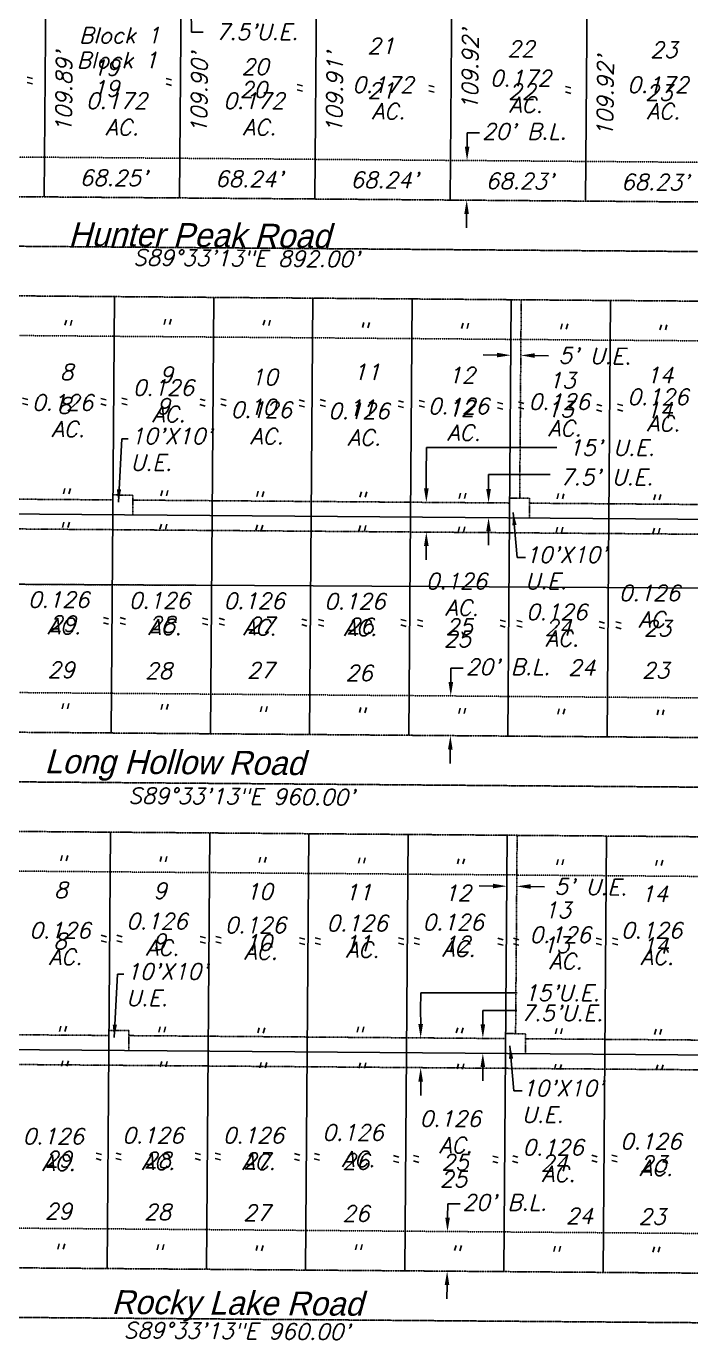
# Model space of a CAD drawing. Header units: feet. Extents: x 2327405 to 2393004, y 6977726 to 7089689.
# Drawn here: x 2343180 to 2343515, y 7043624 to 7044286 of the extents above; entities that cross this region are included whole.
import ezdxf
from ezdxf.enums import TextEntityAlignment as Align

# ---------------------------------------------------------------- set-up
doc = ezdxf.new("R2010")
doc.units = ezdxf.units.FT
doc.header["$MEASUREMENT"] = 0
for name, pattern in [('BNDRY50', [0.9375, 0.5, -0.0625, 0.0625, -0.0625, 0.0625, -0.0625, 0.0625, -0.0625]), ('CNTR50', [0.9, 0.75, -0.05, 0.05, -0.05]), ('DEMO12', [0.09375, 0.03125, -0.0625]), ('HIDN50', [0.1875, 0.125, -0.0625]), ('PHNTM33', [1.16, 0.66, -0.1, 0.1, -0.1, 0.1, -0.1])]:
    doc.linetypes.add(name, pattern=pattern)
doc.layers.get('0').update_dxf_attribs({"linetype": 'CONTINUOUS'})
doc.layers.get('Defpoints').update_dxf_attribs({"color": 249, "linetype": 'CONTINUOUS'})
for name, color, linetype in [('p-bl', 3, 'DEMO12'), ('p-cl', 7, 'CNTR50'), ('p-ease', 2, 'HIDN50'), ('p-ease-text', 2, 'CONTINUOUS'), ('p-lot 100 1B', 2, 'CONTINUOUS'), ('p-lot 1B', 4, 'CONTINUOUS'), ('p-lot text', 2, 'CONTINUOUS'), ('p-row', 5, 'PHNTM33'), ('p-street bearings', 6, 'CONTINUOUS'), ('p-street names', 3, 'CONTINUOUS'), ('s-easement-txt', 2, 'CONTINUOUS'), ('s-survey-abs', 252, 'CONTINUOUS'), ('TEXT', 2, 'CONTINUOUS')]:
    doc.layers.add(name, color=color, linetype=linetype)
doc.styles.add('LS60', font='simplex.shx', dxfattribs={"oblique": 15, "height": 3})
doc.styles.add('LS80', font='simplex.shx', dxfattribs={"oblique": 15, "height": 8})
doc.styles.add('TB', font='tb-ld.shx', dxfattribs={"oblique": 15, "height": 1.377953})
doc.dimstyles.new('p-dim', dxfattribs={"dimtxt": 4, "dimasz": 6.5, "dimexe": 0.18, "dimexo": 0.0625, "dimgap": 0.09, "dimtad": 0, "dimzin": 0, "dimdsep": 46, "dimtxsty": 'LS60', "dimcen": 0, "dimse1": 1, "dimse2": 1, "dimclrd": 256, "dimclre": 256, "dimclrt": 256, "dimadec": 0, "dimazin": 0, "dimtfac": 1, "dimtofl": 0, "dimtmove": 2, "dimatfit": 3, "dimfxl": 0, "dimtolj": 1, "dimtzin": 0, "dimarcsym": 0})
doc.dimstyles.new('p-dims', dxfattribs={"dimtxt": 8, "dimasz": 7, "dimexe": 0.18, "dimexo": 0.0625, "dimgap": 0.09, "dimtad": 0, "dimzin": 0, "dimdsep": 46, "dimtxsty": 'LS80', "dimcen": 0, "dimse1": 1, "dimse2": 1, "dimclrd": 256, "dimclre": 256, "dimclrt": 256, "dimadec": 0, "dimazin": 0, "dimtfac": 1, "dimtofl": 0, "dimtmove": 2, "dimatfit": 3, "dimfxl": 0, "dimtolj": 1, "dimtzin": 0, "dimarcsym": 0})

# ---------------------------------------------------------------- blocks, each defined once
blk = doc.blocks.new('2005042-10b')
at = {"layer": 's-survey-abs'}
blk.add_line((2343265.07253, 7044004.33589), (2339813.09966, 7044023.75024), dxfattribs=at)
blk.add_lwpolyline([(2343265.07253, 7044004.33589), (2344536.34712, 7043997.18608)], dxfattribs=at)
blk = doc.blocks.new('*D41')
at = {"layer": 'Defpoints', "color": 0}
for p in [(2343423.97, 7044121.44), (2343428.96, 7044120.25), (2343428.97, 7044121.37)]:
    blk.add_point(p, dxfattribs=at)
at = {"layer": 's-easement-txt', "lineweight": -2}
for p, q in [((2343416.96, 7044120.4), (2343409.96, 7044120.5)), ((2343435.96, 7044120.15), (2343442.95, 7044120.06))]:
    blk.add_line(p, q, dxfattribs=at)
at = {"layer": 's-easement-txt'}
for points in [[(2343416.97, 7044121.57), (2343416.94, 7044119.24), (2343423.96, 7044120.31)], [(2343435.97, 7044121.32), (2343435.94, 7044118.99), (2343428.96, 7044120.25)]]:
    blk.add_solid(points, dxfattribs=at)
at = {"layer": 's-easement-txt', "insert": (2343466.32, 7044120.01), "char_height": 8, "attachment_point": 5, "rotation": 359.24608, "style": 'LS80'}
blk.add_mtext("\\A1;5' U.E.", dxfattribs=at)
blk = doc.blocks.new('*D45')
at = {"layer": 'Defpoints', "color": 0}
for p in [(2343421.92, 7043853.75), (2343426.92, 7043853.69), (2343426.9, 7043852.56)]:
    blk.add_point(p, dxfattribs=at)
at = {"layer": 's-easement-txt', "lineweight": -2}
for p, q in [((2343414.9, 7043852.72), (2343407.9, 7043852.81)), ((2343433.9, 7043852.47), (2343440.9, 7043852.38))]:
    blk.add_line(p, q, dxfattribs=at)
at = {"layer": 's-easement-txt'}
for points in [[(2343414.92, 7043853.89), (2343414.89, 7043851.55), (2343421.9, 7043852.63)], [(2343433.92, 7043853.64), (2343433.88, 7043851.3), (2343426.9, 7043852.56)]]:
    blk.add_solid(points, dxfattribs=at)
at = {"layer": 's-easement-txt', "insert": (2343464.27, 7043852.33), "char_height": 8, "attachment_point": 5, "rotation": 359.24608, "style": 'LS80'}
blk.add_mtext("\\A1;5' U.E.", dxfattribs=at)

msp = doc.modelspace()

# ---------------------------------------------------------------- linework, layer by layer
at = {"layer": 'p-bl'}
for p, q in [((2343690.27124, 7044216.24259), (2342847.49683, 7044222.80744)), ((2343719.0152, 7044126.01595), (2342829.04219, 7044132.94846)), ((2343717.63315, 7043946.02126), (2342827.66014, 7043952.95377)), ((2343716.94212, 7043856.02391), (2342826.96911, 7043862.95642)), ((2343715.56006, 7043676.02922), (2342825.58706, 7043682.96172))]:
    msp.add_line(p, q, dxfattribs=at)
at = {"layer": 'p-cl'}
for p, q in [((2343720.36447, 7044171.00681), (2342828.39152, 7044177.9549)), ((2343752.28657, 7043900.74996), (2342792.31569, 7043908.22772)), ((2344071.76738, 7043628.25315), (2342790.24261, 7043638.23568))]:
    msp.add_line(p, q, dxfattribs=at)
at = {"layer": 'p-ease'}
for p, q in [((2343428.40975, 7044048.27722), (2343429.17756, 7044148.27483)), ((2343223.39677, 7044047.37411), (2343123.39981, 7044048.15304)), ((2343233.41566, 7044049.79614), (2343223.41597, 7044049.87403)), ((2343233.33888, 7044039.79643), (2343233.41566, 7044049.79614)), ((2343423.39071, 7044045.81624), (2343233.39647, 7044047.29621)), ((2343433.4096, 7044048.23827), (2343423.4099, 7044048.31617)), ((2343433.33282, 7044038.23857), (2343433.4096, 7044048.23827)), ((2343623.38464, 7044044.25837), (2343433.3904, 7044045.73835)), ((2343723.26644, 7044028.47988), (2342823.29373, 7044035.49028)), ((2343426.33667, 7043778.28518), (2343427.10448, 7043878.28279)), ((2343221.32369, 7043777.38206), (2343121.32672, 7043778.161)), ((2343231.34258, 7043779.8041), (2343221.34289, 7043779.88199)), ((2343231.2658, 7043769.80439), (2343231.34258, 7043779.8041)), ((2343421.31762, 7043775.8242), (2343231.32339, 7043777.30417)), ((2343431.33652, 7043778.24623), (2343421.33682, 7043778.32412)), ((2343431.25973, 7043768.24652), (2343431.33652, 7043778.24623)), ((2343621.31156, 7043774.26633), (2343431.31732, 7043775.7463)), ((2343721.19335, 7043758.48784), (2342876.21898, 7043765.06983))]:
    msp.add_line(p, q, dxfattribs=at)
at = {"layer": 'p-ease-text'}
for p, q in [((2343262.84661, 7044294.57455), (2343262.94964, 7044283.23271)), ((2343262.94964, 7044283.23271), (2343268.76126, 7044283.23271)), ((2343401.90916, 7044225.48902), (2343401.96747, 7044232.48877)), ((2343401.96747, 7044232.48877), (2343408.19336, 7044232.48877)), ((2343401.62593, 7044191.49019), (2343401.56762, 7044184.49044)), ((2343381.31964, 7044060.14393), (2343381.39204, 7044073.77245)), ((2343447.16867, 7044073.77245), (2343381.39204, 7044073.77245)), ((2343381.32121, 7044053.14393), (2343381.31964, 7044060.14393)), ((2343412.70088, 7044052.89947), (2343412.66774, 7044060.16112)), ((2343412.66774, 7044060.16112), (2343443.83387, 7044060.16112)), ((2343412.68398, 7044031.48496), (2343412.68858, 7044024.48496)), ((2343381.32601, 7044024.14346), (2343381.32758, 7044017.14346)), ((2343393.68601, 7043955.54488), (2343393.74432, 7043962.54464)), ((2343393.74432, 7043962.54464), (2343399.97021, 7043962.54464)), ((2343393.40279, 7043921.54606), (2343393.34448, 7043914.5463)), ((2343378.47173, 7043790.15792), (2343378.50793, 7043798.84724)), ((2343427.10715, 7043798.84724), (2343378.50793, 7043798.84724)), ((2343378.47329, 7043783.15792), (2343378.47173, 7043790.15792)), ((2343409.82442, 7043782.99919), (2343409.81982, 7043789.99919)), ((2343409.81982, 7043789.99919), (2343427.02644, 7043789.99919)), ((2343409.80588, 7043761.49919), (2343409.81048, 7043754.49919)), ((2343378.47571, 7043754.15747), (2343378.47727, 7043747.15747)), ((2343392.04191, 7043685.5495), (2343392.10022, 7043692.54925)), ((2343392.10022, 7043692.54925), (2343398.32611, 7043692.54925)), ((2343391.75869, 7043651.55067), (2343391.70038, 7043644.55092))]:
    msp.add_line(p, q, dxfattribs=at)
for points in [[(2343400.74253, 7044225.49873), (2343403.07578, 7044225.4793), (2343401.85085, 7044218.48926)], [(2343400.45931, 7044191.49991), (2343402.79256, 7044191.48047), (2343401.68424, 7044198.48995)], [(2343382.48788, 7044053.14419), (2343380.15454, 7044053.14367), (2343381.32277, 7044046.14393)], [(2343413.86754, 7044052.90024), (2343411.53421, 7044052.89871), (2343412.70547, 7044045.89947)], [(2343413.85065, 7044031.48572), (2343411.51732, 7044031.48419), (2343412.69372, 7044038.39934)], [(2343382.49268, 7044024.14372), (2343380.15935, 7044024.1432), (2343381.32445, 7044031.14346)], [(2343392.51938, 7043955.5546), (2343394.85264, 7043955.53516), (2343393.6277, 7043948.54512)], [(2343392.23616, 7043921.55578), (2343394.56941, 7043921.53634), (2343393.4611, 7043928.54581)], [(2343379.63996, 7043783.15818), (2343377.30663, 7043783.15766), (2343378.47486, 7043776.15792)], [(2343410.99108, 7043782.99996), (2343408.65775, 7043782.99843), (2343409.82901, 7043775.9992)], [(2343410.97255, 7043761.49995), (2343408.63922, 7043761.49842), (2343409.81562, 7043768.41357)], [(2343379.64237, 7043754.15774), (2343377.30904, 7043754.15721), (2343378.47414, 7043761.15747)], [(2343390.87528, 7043685.55921), (2343393.20854, 7043685.53978), (2343391.9836, 7043678.54974)], [(2343390.59206, 7043651.56039), (2343392.92531, 7043651.54095), (2343391.817, 7043658.55043)]]:
    msp.add_solid(points, dxfattribs=at)
at = {"layer": 'p-lot 1B'}
for p, q in [((2343189.48398, 7044310.04018), (2343188.62798, 7044200.14957)), ((2343257.72727, 7044309.51618), (2343256.87122, 7044199.61798)), ((2343325.96586, 7044308.99223), (2343325.10974, 7044199.08643)), ((2343394.19973, 7044308.46831), (2343393.34355, 7044198.55492)), ((2343462.42888, 7044307.94442), (2343461.57264, 7044198.02345)), ((2343222.4946, 7043929.87757), (2343224.18378, 7044149.87109)), ((2343272.49308, 7043929.4881), (2343274.18226, 7044149.48162)), ((2343322.49156, 7043929.09864), (2343324.18074, 7044149.09215)), ((2343372.49005, 7043928.70917), (2343374.17923, 7044148.70269)), ((2343422.48853, 7043928.3197), (2343424.17771, 7044148.31322)), ((2343472.48701, 7043927.93024), (2343474.17619, 7044147.92375)), ((2343728.32387, 7044035.94071), (2342818.35147, 7044043.02901)), ((2343220.42152, 7043659.88553), (2343222.11069, 7043879.87904)), ((2343270.42, 7043659.49606), (2343272.10918, 7043879.48958)), ((2343320.41848, 7043659.10659), (2343322.10766, 7043879.10011)), ((2343370.41697, 7043658.71713), (2343372.10614, 7043878.71064)), ((2343420.41545, 7043658.32766), (2343422.10463, 7043878.32118)), ((2343470.41393, 7043657.93819), (2343472.10311, 7043877.93171)), ((2343726.25079, 7043765.94867), (2342816.27839, 7043773.03697))]:
    msp.add_line(p, q, dxfattribs=at)
at = {"layer": 'p-row'}
for p, q in [((2343720.5592, 7044196.00605), (2342845.69901, 7044202.82084)), ((2343709.17129, 7044146.09324), (2342839.19768, 7044152.86996)), ((2343717.47958, 7043926.02185), (2342827.50658, 7043932.95436)), ((2343717.09568, 7043876.02332), (2342827.12267, 7043882.95583)), ((2343715.4065, 7043656.02981), (2342825.4335, 7043662.96231))]:
    msp.add_line(p, q, dxfattribs=at)
at = {"layer": 'TEXT', "color": 251, "linetype": 'BNDRY50'}
msp.add_line((2343265.07253, 7044004.33589), (2339813.09966, 7044023.75024), dxfattribs=at)

# ---------------------------------------------------------------- block references
msp.add_blockref('2005042-10b', (0, 0))
msp.add_blockref('2005042-10b', (0, 0))

# ---------------------------------------------------------------- texts
at = {"layer": 'p-ease-text', "char_height": 8}
for s, insert, attachment_point, style in [("7.5'U.E.", (2343295.96656, 7044283.33229), 5, 'LS80'), ("20' B.L.", (2343430.72059, 7044233.13549), 5, 'LS80'), ("10'X10' \\PU.E.", (2343232.19192, 7044083.52709), 1, 'LS60'), ("15' U.E.", (2343474.73776, 7044073.75196), 5, 'LS80'), ("7.5' U.E.", (2343472.28916, 7044058.86534), 5, 'LS80'), ("\\A1;10'X10'\\PU.E.", (2343431.23507, 7044023.72669), 1, 'LS60'), ("20' B.L.", (2343422.49744, 7043963.19135), 5, 'LS80'), ("10'X10' \\PU.E.", (2343230.06413, 7043813.62745), 1, 'LS60'), ("15'U.E.", (2343449.6909, 7043798.82675), 5, 'LS80'), ("7.5'U.E.", (2343449.66746, 7043788.70342), 5, 'LS80'), ("\\A1;10'X10'\\PU.E.", (2343429.55618, 7043754.79004), 1, 'LS60'), ("20' B.L.", (2343420.85334, 7043693.19597), 5, 'LS80')]:
    msp.add_mtext(s, dxfattribs=dict(at, insert=insert, attachment_point=attachment_point, style=style))
at = {"layer": 'p-lot 100 1B', "color": 4, "style": 'LS80', "oblique": 15}
msp.add_text('Block 1', height=8, dxfattribs=at).set_placement((2343206.33632, 7044277.61547))
for s, p in [('21', (2343358.4507, 7044276.22515)), ('22', (2343429.04808, 7044274.78656)), ('23', (2343501.0794, 7044274.31338)), ('19', (2343219.75923, 7044265.28682)), ('20', (2343294.99111, 7044265.75198)), ('8', (2343199.99426, 7044111.84843)), ('9', (2343250.27625, 7044110.55427)), ('10', (2343299.5666, 7044109.25803)), ('11', (2343351.22531, 7044111.87502)), ('12', (2343399.14957, 7044110.24559)), ('14', (2343498.99052, 7044110.24377)), ('13', (2343449.71005, 7044107.63669)), ('25', (2343397.01588, 7043977.22293)), ('24', (2343459.68103, 7043962.80994)), ('29', (2343197.17929, 7043961.70219)), ('28', (2343246.35267, 7043961.24257)), ('27', (2343297.77417, 7043961.46469)), ('26', (2343347.41389, 7043960.10588)), ('23', (2343496.91708, 7043961.45661)), ('8', (2343197.07874, 7043850.71314)), ('9', (2343247.07726, 7043850.32924)), ('10', (2343297.07579, 7043849.94533)), ('11', (2343347.07431, 7043849.56143)), ('12', (2343397.07284, 7043849.17753)), ('14', (2343496.28938, 7043848.8)), ('13', (2343447.46124, 7043840.60269)), ('25', (2343395.0452, 7043704.98655)), ('29', (2343195.84376, 7043688.75726)), ('28', (2343245.84229, 7043688.37335)), ('27', (2343295.84082, 7043687.98945)), ('26', (2343345.83934, 7043687.60555)), ('24', (2343458.51829, 7043686.37889)), ('23', (2343495.16808, 7043686.00515))]:
    msp.add_text(s, height=8, dxfattribs=at).set_placement(p, align=Align.MIDDLE_CENTER)
at = {"layer": 'p-lot 100 1B', "style": 'LS80', "oblique": 15}
msp.add_text('Block 1', height=8, dxfattribs=at).set_placement((2343205.06196, 7044265.12556))
for s, p in [('19', (2343219.75923, 7044254.80609)), ('20', (2343294.19667, 7044254.23811)), ('21', (2343358.52214, 7044253.72943)), ('22', (2343429.48086, 7044253.19578)), ('23', (2343498.57141, 7044252.66529)), ('8', (2343198.76143, 7044094.9626)), ('9', (2343248.75996, 7044094.5787)), ('10', (2343298.75849, 7044094.1948)), ('11', (2343348.75701, 7044093.81089)), ('12', (2343398.75554, 7044093.42699)), ('13', (2343448.75407, 7044093.04308)), ('14', (2343498.75259, 7044092.65918)), ('29', (2343197.91685, 7043984.96585)), ('28', (2343247.91537, 7043984.58194)), ('27', (2343297.9139, 7043984.19804)), ('26', (2343347.91242, 7043983.81413)), ('25', (2343397.91095, 7043983.43023)), ('24', (2343447.90948, 7043983.04633)), ('23', (2343497.908, 7043982.66242)), ('8', (2343196.68835, 7043824.97056)), ('9', (2343246.68688, 7043824.58666)), ('10', (2343296.6854, 7043824.20275)), ('11', (2343346.68393, 7043823.81885)), ('12', (2343396.68246, 7043823.43495)), ('13', (2343446.68098, 7043823.05104)), ('14', (2343496.67951, 7043822.66714)), ('29', (2343195.84376, 7043714.9738)), ('28', (2343245.84229, 7043714.5899)), ('27', (2343295.84082, 7043714.206)), ('26', (2343345.83934, 7043713.82209)), ('25', (2343395.83787, 7043713.43819)), ('24', (2343445.83639, 7043713.05428)), ('23', (2343495.83492, 7043712.67038))]:
    msp.add_text(s, height=8, dxfattribs=at).set_placement(p, align=Align.MIDDLE_CENTER)
at = {"layer": 'p-lot text', "style": 'LS80', "oblique": 15}
for s, p in [("109.92'", (2343407.21824, 7044243.54796)), ("109.89'", (2343202.40284, 7044232.32623)), ("109.90'", (2343270.64611, 7044231.79844)), ("109.91'", (2343338.89059, 7044232.03257)), ("109.92'", (2343475.34762, 7044230.2153))]:
    msp.add_text(s, height=8, rotation=89.55369951, dxfattribs=at).set_placement(p)
at = {"layer": 'p-lot text', "char_height": 8, "style": 'LS80'}
for s, insert, attachment_point, rotation in [('"', (2343188.06029, 7044257.01201), 8, 89.55369951), ('"', (2343258.17862, 7044256.28383), 8, 89.55369951), ('"', (2343324.17308, 7044253.31326), 8, 89.55369951), ('"', (2343390.5466, 7044252.76052), 8, 89.55369951), ('"', (2343459.5444, 7044252.20935), 8, 89.55369951), ("68.25'", (2343223.66858, 7044205.72802), 8, 359.55369951), ("68.24'", (2343291.91182, 7044205.19643), 8, 359.55369951), ("68.24'", (2343360.15034, 7044204.66488), 8, 359.55369951), ("68.23'", (2343428.38415, 7044204.13337), 8, 359.55369951), ("68.23'", (2343496.61325, 7044203.60189), 8, 359.55369951), ('"', (2343249.09553, 7044138.45565), 2, 359.5536995), ('"', (2343199.09106, 7044138.06618), 2, 359.55369951), ('"', (2343299.09401, 7044138.06618), 2, 359.55369951), ('"', (2343349.08651, 7044136.89778), 2, 359.5536995), ('"', (2343399.085, 7044136.50832), 2, 359.55369951), ('"', (2343449.08348, 7044136.11885), 2, 359.5536995), ('"', (2343499.08196, 7044135.72938), 2, 359.55369951), ('"', (2343177.76277, 7044095.21669), 2, 89.56007395), ('"', (2343227.76424, 7044095.21644), 2, 89.56007395), ('"', (2343225.19957, 7044094.95824), 8, 89.56007395), ('"', (2343275.19821, 7044094.58918), 8, 89.56007395), ('"', (2343277.76288, 7044094.84738), 2, 89.56007395), ('"', (2343325.19667, 7044094.19634), 8, 89.56007395), ('"', (2343327.76134, 7044094.45453), 2, 89.56007395), ('"', (2343375.19502, 7044093.79012), 8, 89.56007395), ('"', (2343377.75969, 7044094.04831), 2, 89.56007395), ('"', (2343425.1903, 7044092.98328), 8, 89.56007395), ('"', (2343427.75497, 7044093.24148), 2, 89.56007395), ('"', (2343475.18338, 7044091.89013), 8, 89.56007395), ('"', (2343477.74805, 7044092.14833), 2, 89.56007395), ('"', (2343198.22017, 7044045.11526), 8, 359.10739978), ('"', (2343247.36091, 7044044.18674), 8, 359.10739978), ('"', (2343295.7225, 7044043.72188), 8, 359.10739978), ('"', (2343347.67591, 7044043.49249), 8, 359.10739978), ('"', (2343397.66504, 7044042.7952), 8, 359.10739978), ('"', (2343447.07875, 7044042.56644), 8, 359.10739978), ('"', (2343495.90534, 7044042.10158), 8, 359.10739978), ('"', (2343197.85732, 7044036.16359), 2, 359.10739978), ('"', (2343246.99805, 7044035.23507), 2, 359.10739978), ('"', (2343295.35964, 7044034.77021), 2, 359.10739978), ('"', (2343347.31305, 7044034.54082), 2, 359.10739978), ('"', (2343397.30218, 7044033.84352), 2, 359.10739978), ('"', (2343446.7159, 7044033.61477), 2, 359.10739978), ('"', (2343495.54249, 7044033.14991), 2, 359.10739978), ('"', (2343226.47833, 7043984.5848), 8, 89.56007395), ('"', (2343226.9143, 7043984.52338), 2, 89.56007395), ('"', (2343276.47709, 7043984.23171), 8, 89.56007395), ('"', (2343276.91307, 7043984.17028), 2, 89.56007395), ('"', (2343326.4745, 7043983.70305), 8, 89.56007395), ('"', (2343326.91048, 7043983.64162), 2, 89.56007395), ('"', (2343376.4746, 7043983.52329), 8, 89.56007395), ('"', (2343376.91057, 7043983.46186), 2, 89.56007395), ('"', (2343426.47336, 7043983.17073), 8, 89.56007395), ('"', (2343426.90934, 7043983.1093), 2, 89.56007395), ('"', (2343476.46939, 7043982.46121), 8, 89.56007395), ('"', (2343476.90537, 7043982.39979), 2, 89.56007395), ('"', (2343197.54798, 7043936.75223), 8, 359.55369951), ('"', (2343247.54647, 7043936.36276), 8, 359.5536995), ('"', (2343297.53897, 7043935.19436), 8, 359.55369951), ('"', (2343347.53745, 7043934.8049), 8, 359.5536995), ('"', (2343397.53593, 7043934.41543), 8, 359.55369951), ('"', (2343447.53442, 7043934.02596), 8, 359.5536995), ('"', (2343497.5329, 7043933.6365), 8, 359.55369951), ('"', (2343197.01798, 7043868.07414), 2, 359.55369951), ('"', (2343247.01646, 7043867.68467), 2, 359.5536995), ('"', (2343297.01495, 7043867.29521), 2, 359.55369951), ('"', (2343347.01343, 7043866.90574), 2, 359.5536995), ('"', (2343397.01191, 7043866.51627), 2, 359.55369951), ('"', (2343447.0104, 7043866.12681), 2, 359.5536995), ('"', (2343497.00888, 7043865.73734), 2, 359.55369951), ('"', (2343225.3531, 7043824.38492), 8, 90), ('"', (2343225.26227, 7043824.38492), 2, 90), ('"', (2343275.34989, 7043823.77504), 8, 90), ('"', (2343275.25906, 7043823.77504), 2, 90), ('"', (2343325.34663, 7043823.15913), 8, 90), ('"', (2343325.25581, 7043823.15913), 2, 90), ('"', (2343375.34811, 7043823.15969), 8, 90), ('"', (2343375.25729, 7043823.15969), 2, 90), ('"', (2343425.34723, 7043822.85269), 8, 90), ('"', (2343425.2564, 7043822.85269), 2, 90), ('"', (2343474.98012, 7043822.93662), 8, 90), ('"', (2343475.25852, 7043822.93662), 2, 90), ('"', (2343196.29802, 7043774.0769), 8, 359.55369951), ('"', (2343246.2965, 7043773.68743), 8, 359.55369951), ('"', (2343296.29499, 7043773.29796), 8, 359.55369951), ('"', (2343346.29945, 7043773.68743), 8, 359.55369951), ('"', (2343396.29793, 7043773.29796), 8, 359.55369951), ('"', (2343446.29642, 7043772.9085), 8, 359.55369951), ('"', (2343496.2949, 7043772.51903), 8, 359.55369951), ('"', (2343197.34408, 7043764.6041), 2, 359.55369951), ('"', (2343247.14601, 7043764.28193), 2, 359.55369951), ('"', (2343297.34602, 7043763.80245), 2, 359.55369951), ('"', (2343347.30829, 7043763.64475), 2, 359.55369951), ('"', (2343396.80066, 7043763.16212), 2, 359.55369951), ('"', (2343445.88154, 7043762.84247), 2, 359.55369951), ('"', (2343497.19219, 7043762.64981), 2, 359.55369951), ('"', (2343222.78417, 7043714.465), 8, 89.56007395), ('"', (2343224.84181, 7043714.60842), 2, 89.56007395), ('"', (2343272.78565, 7043714.46496), 8, 89.56007395), ('"', (2343274.84329, 7043714.60837), 2, 89.56007395), ('"', (2343322.78553, 7043714.25734), 8, 89.56007395), ('"', (2343324.84317, 7043714.40075), 2, 89.56007395), ('"', (2343372.77915, 7043713.23473), 8, 89.56007395), ('"', (2343374.83679, 7043713.37815), 2, 89.56007395), ('"', (2343422.77905, 7043713.02987), 8, 89.56007395), ('"', (2343424.83669, 7043713.17328), 2, 89.56007395), ('"', (2343472.78367, 7043713.43948), 8, 89.56007395), ('"', (2343474.84131, 7043713.58289), 2, 89.56007395), ('"', (2343195.45633, 7043664.3416), 8, 359.55369951), ('"', (2343245.45481, 7043663.95213), 8, 359.55369951), ('"', (2343295.4533, 7043663.56267), 8, 359.55369951), ('"', (2343345.45776, 7043663.95213), 8, 359.55369951), ('"', (2343395.45624, 7043663.56267), 8, 359.55369951), ('"', (2343445.45473, 7043663.1732), 8, 359.55369951), ('"', (2343495.45321, 7043662.78373), 8, 359.55369951)]:
    msp.add_mtext(s, dxfattribs=dict(at, insert=insert, attachment_point=attachment_point, rotation=rotation))
at = {"layer": 'p-street bearings', "char_height": 8, "attachment_point": 2, "rotation": 359.55369951, "style": 'LS80'}
for s, insert in [('S89°33\'13"E 892.00\'', (2343290.6125, 7044173.19677)), ('S89°33\'13"E 960.00\'', (2343288.19301, 7043901.89629)), ('S89°33\'13"E 960.00\'', (2343285.83531, 7043632.38385))]:
    msp.add_mtext(s, dxfattribs=dict(at, insert=insert))
at = {"layer": 'p-street names', "color": 55, "char_height": 12, "attachment_point": 8, "rotation": 359.55369951, "style": 'TB'}
for s, insert, width in [('Hunter Peak Road', (2343266.88168, 7044174.69885), 190.56), ('Long Hollow Road', (2343254.33563, 7043905.50564), 159.36), ('Rocky Lake Road', (2343285.88532, 7043632.91542), 205.6163265)]:
    msp.add_mtext(s, dxfattribs=dict(at, insert=insert, width=width))
at = {"layer": 's-easement-txt', "char_height": 8, "attachment_point": 5, "style": 'LS80'}
for s, insert in [('0.172\\P AC.', (2343359.51096, 7044250.00469)), ('0.172\\P AC.', (2343428.79922, 7044253.2844)), ('0.172\\P AC.', (2343498.10519, 7044250.00469)), ('0.172\\P AC.', (2343225.1826, 7044241.94255)), ('0.172\\P AC.', (2343294.43389, 7044241.93969)), ('0.126\\P AC.', (2343248.78434, 7044097.30873)), ('0.126\\P AC.', (2343197.97981, 7044089.80503)), ('0.126\\P AC.', (2343448.35181, 7044090.20965)), ('0.126\\P AC.', (2343498.12772, 7044092.64362)), ('0.126\\P AC.', (2343298.15924, 7044086.14886)), ('0.126\\P AC.', (2343347.31794, 7044085.53959)), ('0.126\\P AC.', (2343397.53461, 7044087.98008)), ('0.126\\P AC.', (2343396.5184, 7043999.74264)), ('0.126\\P AC.', (2343195.98105, 7043990.39599)), ('0.126\\P AC.', (2343246.76128, 7043989.99971)), ('0.126\\P AC.', (2343294.55515, 7043989.79949)), ('0.126\\P AC.', (2343345.32576, 7043989.59822)), ('0.126\\P AC.', (2343493.87376, 7043993.77372)), ('0.126\\P AC.', (2343447.08167, 7043984.22477)), ('0.126\\P AC.', (2343196.63448, 7043823.68906)), ('0.126\\P AC.', (2343245.55722, 7043828.29629)), ('0.126\\P AC.', (2343295.16453, 7043826.3488)), ('0.126\\P AC.', (2343346.47565, 7043827.32515)), ('0.126\\P AC.', (2343394.89307, 7043827.81242)), ('0.126\\P AC.', (2343494.96845, 7043823.73155)), ('0.126\\P AC.', (2343448.85308, 7043821.47147)), ('0.126\\P AC.', (2343393.42977, 7043728.75376)), ('0.126\\P AC.', (2343193.29369, 7043719.87535)), ('0.126\\P AC.', (2343243.49821, 7043720.35531)), ('0.126\\P AC.', (2343294.1873, 7043720.35714)), ('0.126\\P AC.', (2343344.39031, 7043721.75844)), ('0.126\\P AC.', (2343494.53402, 7043717.32719)), ('0.126\\P AC.', (2343445.26089, 7043714.29411))]:
    msp.add_mtext(s, dxfattribs=dict(at, insert=insert))

# ---------------------------------------------------------------- dimensions: what is measured, and where the dimension line sits
at = {"layer": 's-easement-txt'}
for base, p1, p2, picture, middle in [((2343428.95617, 7044120.24554), (2343423.97135, 7044121.43763), (2343428.97099, 7044121.37184), '*D41', (2343466.32201, 7044120.01009)), ((2343426.90082, 7043852.56208), (2343421.91599, 7043853.75417), (2343426.91564, 7043853.68838), '*D45', (2343464.26665, 7043852.32663))]:
    dim = msp.add_linear_dim(base=base, p1=p1, p2=p2, angle=359.24607705, text="5' U.E.", dimstyle='p-dims', dxfattribs=at)
    dim.commit()
    dim.dimension.update_dxf_attribs({"geometry": picture, "text_midpoint": middle, "dimtype": 161})

# ---------------------------------------------------------------- leaders
at = {"layer": 'p-ease-text', "annotation_type": 0, "has_hookline": 1, "hookline_direction": 0, "text_width": 39.95263}
for points in [[(2343226.04795, 7044046.21276), (2343227.76857, 7044078.22922), (2343231.01857, 7044078.22922)], [(2343425.18665, 7044041.09268), (2343427.17978, 7044018.42882), (2343431.26478, 7044018.42882)], [(2343223.92016, 7043776.31312), (2343225.64078, 7043808.32958), (2343228.89078, 7043808.32958)], [(2343423.50776, 7043772.15603), (2343425.50088, 7043749.49217), (2343429.58589, 7043749.49217)]]:
    msp.add_leader(points, dimstyle='p-dim', override={"dimgap": 0.09, "dimtad": 0}, dxfattribs=at)

doc.saveas('drawing.dxf')
